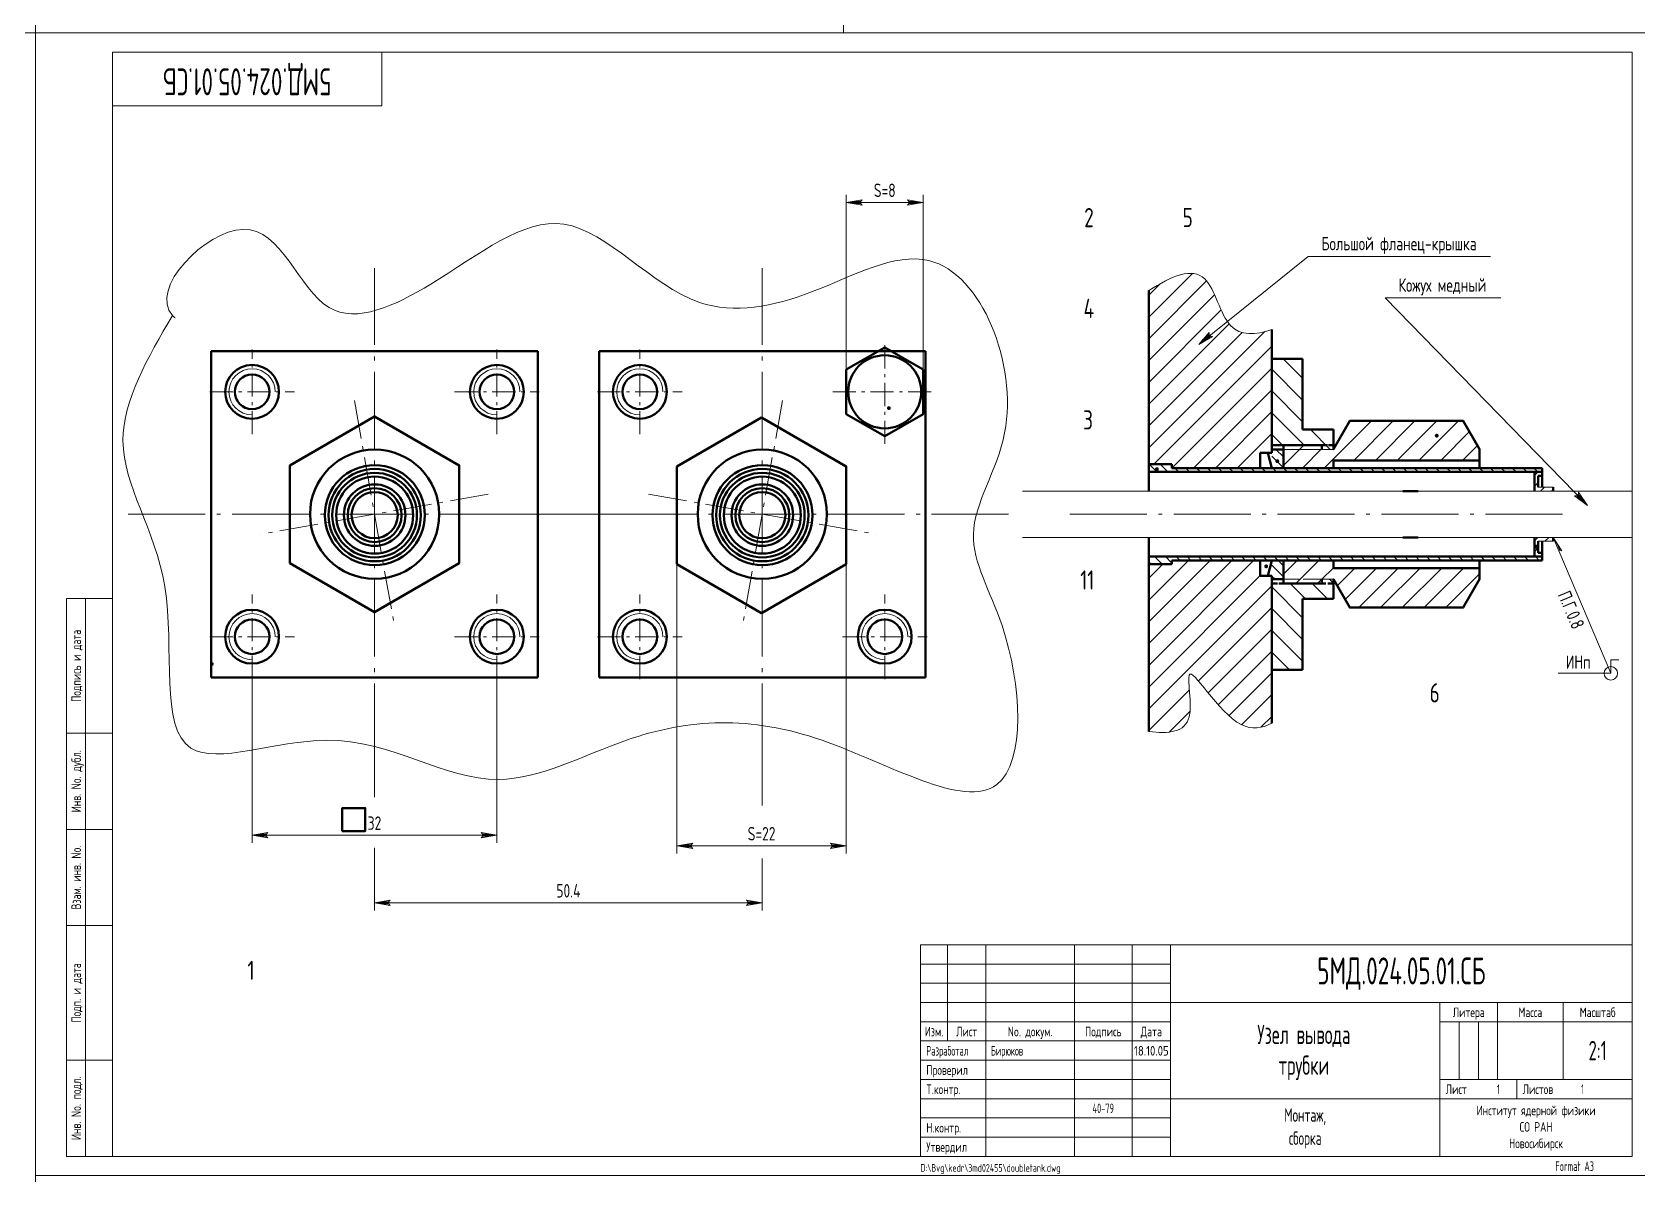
# Model space of a CAD drawing. Extents: x -414 to 4851, y -2165 to 1761.
# Drawn here: x 483.4 to 900.7, y 122.4 to 419.4 of the extents above; entities that cross this region are included whole.
import ezdxf
from ezdxf.enums import TextEntityAlignment as Align

# ---------------------------------------------------------------- set-up
doc = ezdxf.new("R2010")
doc.units = 0
for name, pattern in [('S-P10', [15, 10, -2, 1, -2]), ('S-P20', [27, 20, -3, 1, -3]), ('S-P6', [9.8, 6, -1.5, 0.8, -1.5])]:
    doc.linetypes.add(name, pattern=pattern)
for name, color, linetype, lineweight in [('1', 9, 'CONTINUOUS', 20), ('2', 2, 'CONTINUOUS', 50), ('DIM', 4, 'CONTINUOUS', 20), ('HATCH', 5, 'CONTINUOUS', 20), ('TR', 3, 'CONTINUOUS', 20)]:
    doc.layers.add(name, color=color, linetype=linetype, lineweight=lineweight)
doc.styles.add('SIMPLEX', font='simplex.shx', dxfattribs={"width": 0.7})
pattern_1 = [(45, (-919.8790260109784, -295.9372842074372), (-2.82842712474619, 2.82842712474619), [])]
pattern_2 = [(135, (-919.8790260109784, -295.9372842074372), (-1.414213562373095, -1.414213562373095), [])]
pattern_3 = [(135, (-919.8790260109784, -295.9372842074372), (-2.82842712474619, -2.82842712474619), [])]
pattern_4 = [(45, (-919.8790260109784, -295.9372842074372), (-1.414213562373095, 1.414213562373095), [])]

# ---------------------------------------------------------------- blocks, each defined once
blk = doc.blocks.new('SHTAMP1')
at = {"layer": 'DIM', "color": 2}
for p, q in [((-185, 55), (0, 55)), ((-185, 55), (-185, 0)), ((-178, 55), (-178, 29.99999999999999)), ((-168, 55), (-168, 0)), ((-145, 55), (-145, 0)), ((-130, 55), (-130, 0)), ((-120, 55), (-120, 0)), ((-120, 40), (0, 40)), ((-49.99999999999997, 40), (-50, 0)), ((-34.99999999999997, 40), (-34.99999999999997, 20)), ((-17.99999999999997, 40), (-17.99999999999997, 20.00000000000001)), ((-185, 35), (-120, 35)), ((-49.99999999999997, 35), (0, 35)), ((-185, 30), (-120, 30)), ((-50, 20), (0, 20)), ((-29.99999999999994, 20.00000000000001), (-29.99999999999997, 15)), ((-120, 15), (0, 15))]:
    blk.add_line(p, q, dxfattribs=at)
at = {"layer": 'DIM'}
for p, q in [((-185, 50), (-120, 50)), ((-185, 45), (-120, 45)), ((-185, 40), (-120, 40)), ((-44.99999999999997, 35), (-44.99999999999997, 20)), ((-39.99999999999997, 35), (-39.99999999999997, 20)), ((-185, 25), (-120, 25)), ((-185, 20), (-120, 20)), ((-185, 15), (-120, 15)), ((-185, 10), (-120, 10)), ((-185, 5), (-120, 5))]:
    blk.add_line(p, q, dxfattribs=at)
at = {"layer": 'DIM', "style": 'SIMPLEX', "width": 0.6}
blk.add_text('1', height=2.5, dxfattribs=at).set_placement((-35.17607202795625, 16.2))
at = {"layer": 'DIM', "style": 'SIMPLEX', "width": 0.6, "flags": 8}
blk.add_attdef('ОБОЗНАЧЕНИЕ2', text='', height=7, dxfattribs=at).set_placement((-117, 60), align=Align.MIDDLE)
at = {"layer": 'DIM', "style": 'SIMPLEX', "width": 0.6}
for tag, height, p in [('ОБОЗНАЧЕНИЕ', 7, (-60, 47.5)), ('МАСШТАБ', 5, (-9, 27.5))]:
    blk.add_attdef(tag, text='', height=height, dxfattribs=at).set_placement(p, align=Align.MIDDLE)
at = {"layer": 'DIM', "style": 'SIMPLEX', "width": 0.9108433734939759}
blk.add_attdef('ДАТА', text='', height=2.5, dxfattribs=at).set_placement((-129.5, 26.2), (-120.5, 26.2), align=Align.FIT)
at = {"layer": 'DIM', "style": 'SIMPLEX', "width": 0.6}
for tag, p in [('ЛИСТОВ', (-13.325, 16.2)), ('FORMAT', (-20, -3.8))]:
    blk.add_attdef(tag, p, '', height=2.5, dxfattribs=at)
blk.add_attdef('ТЕЛЕФОН', text='', height=2.5, dxfattribs=at).set_placement((-137.5, 12.5), align=Align.MIDDLE_CENTER)
at = {"layer": 'TR', "style": 'SIMPLEX', "width": 0.7}
for s, p in [('Литера', (-42.49999999999997, 36.2)), ('Масса', (-26.49999999999997, 36.2)), ('Масштаб', (-9, 36.2)), ('Изм.', (-181.5, 31.2)), ('Лист', (-173, 31.2)), ('No. докум.', (-156.5, 31.2)), ('Подпись', (-137.5, 31.2)), ('Дата', (-125, 31.2)), ('Институт ядерной физики', (-25, 10.70243239950646)), ('СО РАН', (-25, 6.416718113792172)), ('Новосибирск', (-25, 2.131003828077887))]:
    blk.add_text(s, height=2.5, dxfattribs=at).set_placement(p, align=Align.CENTER)
at = {"layer": 'TR', "style": 'SIMPLEX'}
for s, width, p in [('Разработал', 0.6, (-183.5, 26.2)), ('Проверил', 0.7, (-183.5, 21.2)), ('T.контр.', 0.7, (-183.5, 16.2)), ('Лист', 0.7, (-48.5, 16.2)), ('Листов', 0.7, (-28.49999999999997, 16.2)), ('Н.контр.', 0.7, (-183.5, 6.200000000000001)), ('Утвердил', 0.7, (-183.5, 1.200000000000001))]:
    blk.add_text(s, height=2.5, dxfattribs=dict(at, width=width)).set_placement(p)
at = {"layer": 'TR', "style": 'SIMPLEX', "width": 0.6}
for tag, height, p in [('НАИМЕНОВАНИЕ', 5, (-85.34568711718521, 29.20002082529924)), ('НАИМЕНОВАНИЕ2', 5, (-85.34568711718521, 21.20002082529924)), ('МАТЕРИАЛ', 3.5, (-85, 9)), ('СОРТАМЕНТ', 3.5, (-85, 3))]:
    blk.add_attdef(tag, text='', height=height, dxfattribs=at).set_placement(p, align=Align.CENTER)
for tag, p, height in [('РАЗРАБОТАЛ', (-166.7, 26.2), 2.5), ('ПРОВЕРИЛ', (-166.7, 21.2), 2.5), ('НОРМОКОНТРОЛЬ', (-166.7, 6.199999999999998), 2.5), ('УТВЕРДИЛ', (-166.7, 1.199999999999999), 2.5), ('ФАЙЛ', (-185, -4), 2)]:
    blk.add_attdef(tag, p, '', height=height, dxfattribs=at)
blk = doc.blocks.new('SVLEADR')
at = {"layer": 'DIM'}
for p, q in [((-1.170621796612664, -0.199758743653291), (-1, 0)), ((0, 0), (-1.170621796612664, -0.199758743653291)), ((-0.3755462257252447, -0.07510924514504325), (-1.064076371744335, -0.0750186422345962))]:
    blk.add_line(p, q, dxfattribs=at)
blk = doc.blocks.new('LEADR')
at = {"layer": 'DIM'}
for p, q in [((-1.170416226631389, 0.2000000000000028), (0, 0)), ((-0.9997944300187243, -0.0002412563466975826), (-1.170416226631389, 0.2000000000000028)), ((0, 0), (-1.170416226631389, -0.1999999999999886)), ((-0.4381870021173455, 0.07487712356459042), (-1.063684681848329, 0.07474016190496968)), ((0, 0), (-1, 0)), ((-1.170416226631389, -0.1999999999999886), (-0.9997944300187243, -0.0002412563466975826)), ((-0.4396274744967172, -0.07512327059271229), (-1.063870801763059, -0.07525989858129378))]:
    blk.add_line(p, q, dxfattribs=at)

msp = doc.modelspace()

# ---------------------------------------------------------------- hatches: boundary and pattern name
at = {"layer": 'HATCH'}
h = msp.add_hatch(dxfattribs=at)
h.set_pattern_fill('U', color=256, scale=4, angle=45, style=0, pattern_type=0)
h.set_pattern_definition(pattern_1)
edge = h.paths.add_edge_path()
edge.add_line((773.6126833645515, 307.1347214877746), (779.6126833645515, 307.1347214877742))
edge.add_line((779.6126833645515, 307.1347214877742), (779.6126833645515, 306.1347214877742))
edge.add_line((779.6126833645515, 306.1347214877742), (802.6126833645515, 306.1347214877729))
edge.add_line((802.6126833645515, 306.1347214877729), (802.6126833645515, 310.1347214877724))
edge.add_line((802.6126833645515, 310.1347214877724), (805.6126833645515, 310.1347214877724))
edge.add_line((805.6126833645515, 310.1347214877724), (805.6126833645513, 342.1626078658888))
edge.add_spline(control_points=[(805.6126833645515, 342.162607865889), (801.2522863015281, 340.7022322347141), (793.166445715143, 340.2519349159498), (789.4932436595159, 360.4310992333765), (779.5540571897025, 356.0609605492552), (773.6126833645544, 352.2594826191576)], knot_values=[2.91894408326478, 2.91894408326478, 2.91894408326478, 2.91894408326478, 9.087145491546064, 16.06333814518328, 24.29389970484713, 24.29389970484713, 24.29389970484713, 24.29389970484713], degree=3, periodic=0)
edge.add_line((773.6126833645515, 352.2594826191561), (773.6126833645515, 307.1347214877746))
h = msp.add_hatch(dxfattribs=at)
h.set_pattern_fill('U', color=256, scale=4, angle=135, style=0, pattern_type=0)
h.set_pattern_definition(pattern_3)
h.paths.add_polyline_path([(805.6126833645517, 312.1347214877742), (807.0610876331555, 312.1347214877742), (818.6126833645515, 312.1347214877742), (818.6126833645515, 311.0067214877741), (821.5965175570138, 311.0067214877741), (821.6126833645515, 311.0347214877747), (821.6126833645515, 312.1347214877742), (821.6126833645515, 316.1347214877742), (813.6126833645515, 316.1347214877742), (813.6126833645515, 334.5347214877747), (805.6126833645515, 334.5347214877747)])
h = msp.add_hatch(dxfattribs=at)
h.set_pattern_fill('U', color=256, scale=4, angle=45, style=0, pattern_type=0)
h.set_pattern_definition(pattern_1)
h.paths.add_polyline_path([(859.6126833645516, 308.1347214877697), (859.6126833645515, 311.0347214877746), (855.3580625708366, 318.4039408694277), (825.8673041582663, 318.4039408694277), (821.6126833645515, 311.0347214877746), (821.6126833645515, 311.0067214877741), (818.6126833645515, 311.0067214877741), (818.6126833645516, 312.1347214877742), (808.6126833645516, 312.1347214877742), (808.6126833645513, 306.1347214877725), (821.6126833645515, 306.1347214877718), (821.6126833645515, 308.1347214877719)])
h = msp.add_hatch(dxfattribs=at)
h.set_pattern_fill('U', color=256, scale=2, angle=135, style=0, pattern_type=0)
h.set_pattern_definition(pattern_2)
h.paths.add_polyline_path([(808.6126833645515, 311.0067214877741), (805.6126833645515, 311.0067214877741), (805.6126833645515, 306.1347214877727), (808.6126833645515, 306.1347214877725)])
h = msp.add_hatch(dxfattribs=at)
h.set_pattern_fill('U', color=256, scale=2, angle=135, style=0, pattern_type=0)
h.set_pattern_definition(pattern_2)
h.paths.add_polyline_path([(773.6126833645516, 307.1347214877746), (773.6126833645516, 305.1347214877746), (875.836362867347, 305.1347214877687), (875.8363628673471, 306.1347214877687), (779.6126833645515, 306.1347214877742), (779.6126833645515, 307.1347214877742)])
h = msp.add_hatch(dxfattribs=at)
h.set_pattern_fill('U', color=256, scale=2, angle=45, style=0, pattern_type=0)
h.set_pattern_definition(pattern_4)
h.paths.add_polyline_path([(874.8467429992864, 301.1347214877742), (874.8467429992864, 304.1347214877742), (875.836362867347, 304.1347214877741), (875.836362867347, 305.1347214877687), (873.8467429992862, 305.1347214877688), (873.8467429992863, 300.1347214877742), (878.7690480114874, 300.1347214877742), (878.7690480114873, 301.1347214877742)])
h = msp.add_hatch(dxfattribs=at)
h.set_pattern_fill('U', color=256, scale=2, angle=45, style=0, pattern_type=0)
h.set_pattern_definition(pattern_4)
h.paths.add_polyline_path([(873.8467429992863, 288.1347214877751), (873.8467429992862, 283.1347214877804), (875.836362867347, 283.1347214877806), (875.836362867347, 284.1347214877751), (874.8467429992864, 284.1347214877751), (874.8467429992863, 287.1347214877751), (878.7690480114873, 287.1347214877751), (878.7690480114873, 288.1347214877751)])
h = msp.add_hatch(dxfattribs=at)
h.set_pattern_fill('U', color=256, scale=2, angle=135, style=0, pattern_type=0)
h.set_pattern_definition(pattern_2)
h.paths.add_polyline_path([(773.6126833645517, 283.1347214877746), (773.6126833645517, 281.1347214877746), (779.6126833645515, 281.1347214877751), (779.6126833645515, 282.1347214877751), (875.836362867347, 282.1347214877806), (875.8363628673469, 283.1347214877805)])
h = msp.add_hatch(dxfattribs=at)
h.set_pattern_fill('U', color=256, scale=4, angle=45, style=0, pattern_type=0)
h.set_pattern_definition(pattern_1)
edge = h.paths.add_edge_path()
edge.add_line((805.6126833645517, 278.1347214877769), (802.6126833645515, 278.1347214877769))
edge.add_line((802.6126833645515, 278.1347214877769), (802.6126833645515, 282.1347214877763))
edge.add_line((802.6126833645515, 282.1347214877763), (779.6126833645515, 282.1347214877751))
edge.add_line((779.6126833645515, 282.1347214877751), (779.6126833645515, 281.1347214877751))
edge.add_line((779.6126833645515, 281.1347214877751), (773.6126833645517, 281.1347214877746))
edge.add_line((773.6126833645517, 281.1347214877746), (773.6126833645517, 237.7182840291715))
edge.add_spline(control_points=[(773.6126833645619, 237.7182840291704), (778.861311137995, 236.9763670939881), (786.63667843503, 237.8347457341079), (781.1647144960377, 261.5320734253171), (794.5150328057302, 237.1404817054027), (803.0265763782284, 238.5007141422412), (805.6126833645255, 239.8204607284757)], knot_values=[3.204488971503788, 3.204488971503788, 3.204488971503788, 3.204488971503788, 9.545761724727196, 14.96552900436553, 24.31354666281115, 28.50520839487483, 28.50520839487483, 28.50520839487483, 28.50520839487483], degree=3, periodic=0)
edge.add_line((805.6126833645515, 239.8204607284868), (805.6126833645517, 278.1347214877769))
h = msp.add_hatch(dxfattribs=at)
h.set_pattern_fill('U', color=256, scale=2, angle=135, style=0, pattern_type=0)
h.set_pattern_definition(pattern_2)
h.paths.add_polyline_path([(808.6126833645515, 282.1347214877767), (805.6126833645519, 282.1347214877766), (805.6126833645519, 277.2627214877751), (808.6126833645515, 277.2627214877751)])
h = msp.add_hatch(dxfattribs=at)
h.set_pattern_fill('U', color=256, scale=4, angle=45, style=0, pattern_type=0)
h.set_pattern_definition(pattern_1)
h.paths.add_polyline_path([(859.6126833645517, 277.2347214877749), (859.6126833645517, 280.1347214877796), (821.6126833645515, 280.1347214877774), (821.6126833645515, 282.1347214877775), (808.6126833645515, 282.1347214877768), (808.6126833645515, 276.1347214877752), (818.6126833645515, 276.1347214877752), (818.6126833645515, 277.2627214877751), (821.6126833645515, 277.2627214877751), (821.6126833645515, 277.2347214877749), (825.8673041582663, 269.8655021061215), (855.3580625708366, 269.8655021061215)])
h = msp.add_hatch(dxfattribs=at)
h.set_pattern_fill('U', color=256, scale=4, angle=135, style=0, pattern_type=0)
h.set_pattern_definition(pattern_3)
h.paths.add_polyline_path([(813.6126833645515, 272.1347214877751), (821.6126833645515, 272.1347214877751), (821.6126833645515, 277.2627214877751), (818.6126833645512, 277.262721487775), (818.6126833645515, 276.1347214877751), (808.6126833645515, 276.1347214877751), (808.6126833645515, 277.2627214877751), (805.6126833645517, 277.2627214877751), (805.6126833645517, 253.7347214877746), (813.6126833645515, 253.7347214877746)])

# ---------------------------------------------------------------- linework, layer by layer
at = {"layer": '1', "linetype": 'S-P20'}
for p, q in [((572.3721191671557, 358.1347214877746), (572.3721191671557, 230.1347214877746)), ((673.1721191671559, 358.1347214877746), (673.1721191671559, 230.1347214877746)), ((636.3721191671552, 294.1347214877746), (508.3721191671552, 294.1347214877746)), ((737.1721191671554, 294.1347214877746), (609.1721191671554, 294.1347214877746)), ((881.115471859013, 294.1347214877746), (753.115471859013, 294.1347214877746))]:
    msp.add_line(p, q, dxfattribs=at)
at = {"layer": '1', "linetype": 'S-P6'}
for p, q in [((704.9919243205504, 312.4545266411692), (704.9919243205504, 339.4545266411692)), ((540.5523140137611, 314.9545266411692), (540.5523140137611, 336.9545266411692)), ((604.1919243205502, 314.9545266411692), (604.1919243205502, 336.9545266411692)), ((641.3523140137613, 314.9545266411692), (641.3523140137613, 336.9545266411692)), ((641.3523140137613, 314.9545266411692), (641.3523140137613, 336.9545266411692)), ((529.5523140137611, 325.9545266411692), (551.5523140137611, 325.9545266411692)), ((593.1919243205502, 325.9545266411692), (615.1919243205502, 325.9545266411692)), ((630.3523140137613, 325.9545266411692), (652.3523140137613, 325.9545266411692)), ((630.3523140137613, 325.9545266411692), (652.3523140137613, 325.9545266411692)), ((691.4919243205504, 325.9545266411692), (718.4919243205504, 325.9545266411692)), ((540.5523140137602, 251.3149163343801), (540.5523140137602, 273.3149163343801)), ((604.1919243205502, 251.3149163343801), (604.1919243205502, 273.3149163343801)), ((641.3523140137604, 251.3149163343801), (641.3523140137604, 273.3149163343801)), ((704.9919243205504, 251.3149163343801), (704.9919243205504, 273.3149163343801)), ((529.5523140137602, 262.3149163343801), (551.5523140137602, 262.3149163343801)), ((593.1919243205502, 262.3149163343801), (615.1919243205502, 262.3149163343801)), ((630.3523140137604, 262.3149163343801), (652.3523140137604, 262.3149163343801)), ((693.9919243205504, 262.3149163343801), (715.9919243205504, 262.3149163343801))]:
    msp.add_line(p, q, dxfattribs=at)
at = {"layer": '1', "linetype": 'S-P10'}
for p, q in [((567.2024773262401, 323.6789540201676), (577.621367985568, 264.5904888393143)), ((678.3815644627871, 323.6789540842024), (667.9626738715242, 264.5904888913469)), ((601.9561586265568, 299.3441670015982), (542.8676933245943, 288.9252770291082)), ((643.6278865707277, 299.3441667834059), (702.7163517635836, 288.925276192143))]:
    msp.add_line(p, q, dxfattribs=at)
at = {"layer": '1'}
for p, q in [((808.6126833645515, 311.0067214877741), (813.7873607977278, 311.0067214877741)), ((813.8392952576075, 311.0067214877741), (821.6126833645515, 311.0067214877741)), ((808.6126833645515, 277.2627214877751), (812.6687771117627, 277.2627214877751)), ((813.7486913785672, 277.2627214877751), (821.6126833645515, 277.2627214877751))]:
    msp.add_line(p, q, dxfattribs=at)
at = {"layer": '1', "color": 2}
for p, q in [((878.7690480114873, 301.1347214877742), (874.8467429992863, 301.1347214877742)), ((878.7690480114873, 287.1347214877751), (874.8467429992863, 287.1347214877751))]:
    msp.add_line(p, q, dxfattribs=at)
at = {"layer": '1', "color": 9}
for p, q in [((839.6126833645515, 300.1347214877742), (740.8081068864806, 300.1347214877746)), ((899.1559297076303, 300.1347214877742), (843.6126833645515, 300.1347214877742)), ((839.6126833645515, 288.1347214877751), (740.8081068864806, 288.1347214877746)), ((899.1559297076303, 288.1347214877751), (843.6126833645515, 288.1347214877751))]:
    msp.add_line(p, q, dxfattribs=at)
at = {"layer": '1'}
for centre in [(540.5523140137611, 325.9545266411692), (604.1919243205502, 325.9545266411692), (641.3523140137613, 325.9545266411692), (540.5523140137602, 262.3149163343801), (604.1919243205502, 262.3149163343801), (641.3523140137604, 262.3149163343801), (704.9919243205504, 262.3149163343801)]:
    msp.add_arc(centre, 6, 0, 270, dxfattribs=at)
msp.add_spline([(519.8864382665386, 345.8212496125776), (507.0051072887429, 313.3026475445608), (517.8525439016234, 275.364288307634), (524.6322060465075, 233.3611027576593), (559.8863893002028, 235.3935159141832), (604.6321081138362, 225.2314501315639), (637.8523970026165, 235.3935159141832), (688.6997989109952, 235.3935159141832), (734.1234682510999, 223.8765108393363), (735.4793978277098, 265.2022309613798), (728.0217851563546, 288.9137065390047), (736.157362616015, 315.3350607010847), (716.4963694933354, 360.0481332718795), (685.9879397577752, 351.918480645784), (656.8354253369912, 349.208602061329), (621.5812420832958, 369.5327251902025), (587.0050093560717, 353.950893802308), (560.5643683503417, 347.8536627691014), (538.1915018126081, 368.177785897975), (519.8864382665386, 345.8212496125776), (520.5644173166772, 345.1437757482812)], degree=3, dxfattribs=at)
for points, knots in [([(773.6126833645544, 352.2594826191576), (779.5540571897025, 356.0609605492552), (789.4932436595159, 360.4310992333765), (793.166445715143, 340.2519349159498), (801.2522863015281, 340.7022322347141), (805.6126833645515, 342.162607865889)], [2.918944083264781, 2.918944083264781, 2.918944083264781, 2.918944083264781, 11.14950564292863, 18.12569829656585, 24.29389970484713, 24.29389970484713, 24.29389970484713, 24.29389970484713]), ([(773.6126833645619, 237.7182840291704), (778.861311137995, 236.9763670939881), (786.63667843503, 237.8347457341079), (781.1647144960377, 261.5320734253171), (794.5150328057302, 237.1404817054027), (803.0265763782284, 238.5007141422412), (805.6126833645255, 239.8204607284757)], [3.204488971503788, 3.204488971503788, 3.204488971503788, 3.204488971503788, 9.545761724727196, 14.96552900436553, 24.31354666281115, 28.50520839487483, 28.50520839487483, 28.50520839487483, 28.50520839487483])]:
    msp.add_open_spline(points, degree=3, knots=knots, dxfattribs=at)
at = {"layer": '2', "color": 9}
for p, q in [((773.6126833645515, 352.2594826191556), (773.6126833645515, 300.1347214877745)), ((805.6126833645515, 342.1626078658891), (805.6126833645515, 310.0895819627463)), ((773.6126833645517, 288.1347214877748), (773.6126833645517, 237.7182840291719)), ((805.6126833645517, 278.1415059584471), (805.6126833645515, 239.8204607284242))]:
    msp.add_line(p, q, dxfattribs=at)
at = {"layer": '2'}
for p, q in [((529.945712295963, 336.5611283589674), (614.7985260383484, 336.5611283589674)), ((529.9457122959625, 251.7083146165819), (529.945712295963, 336.5611283589674)), ((614.7985260383484, 336.5611283589674), (614.7985260383484, 251.7083146165819)), ((630.7457122959627, 251.7083146165819), (630.7457122959631, 336.5611283589674)), ((630.7457122959631, 336.5611283589674), (715.5985260383486, 336.5611283589674)), ((715.5985260383486, 336.5611283589674), (715.5985260383486, 251.7083146165819)), ((805.6126833645515, 334.5347214877747), (813.6126833645515, 334.5347214877747)), ((813.6126833645515, 334.5347214877747), (813.6126833645515, 316.1347214877742)), ((813.6126833645515, 316.1347214877742), (821.6126833645515, 316.1347214877742)), ((821.6126833645515, 316.1347214877742), (821.6126833645515, 312.1347214877742)), ((802.6126833645515, 310.1347214877724), (805.6126833645515, 310.1347214877724)), ((802.6126833645515, 310.1347214877724), (802.6126833645515, 306.1347214877719)), ((805.6126833645515, 312.1347214877742), (807.0610876331555, 312.1347214877742)), ((805.6126833645515, 311.0067214877741), (808.6126833645515, 311.0067214877741)), ((807.1909389950576, 312.1347214877742), (820.0981126466534, 312.1347214877742)), ((808.6126833645515, 312.1347214877742), (808.6126833645515, 306.1347214877719)), ((820.3318481405179, 312.1347214877742), (821.6126833645515, 312.1347214877742)), ((773.6126833645515, 307.1347214877746), (779.6126833645515, 307.1347214877742)), ((773.6126833645515, 305.1347214877746), (875.8363628673471, 305.1347214877687)), ((779.6126833645515, 307.1347214877742), (779.6126833645515, 306.1347214877742)), ((779.6126833645515, 306.1347214877742), (875.8363628673471, 306.1347214877687)), ((821.6126833645515, 308.1347214877719), (859.6126833645515, 308.1347214877696)), ((873.8467429992863, 305.1347214877687), (873.8467429992863, 300.1347214877742)), ((875.8363628673471, 306.1347214877687), (875.8363628673471, 301.1347214877742)), ((874.8467429992863, 304.1347214877742), (875.8363628673471, 304.1347214877742)), ((874.8467429992863, 304.1347214877742), (874.8467429992863, 301.1347214877742)), ((878.7690480114873, 301.1347214877742), (878.7690480114873, 300.1347214877746)), ((839.6126833645515, 300.1347214877742), (843.6126833645515, 300.1347214877742)), ((839.6126833645515, 288.1347214877751), (843.6126833645515, 288.1347214877751)), ((873.8467429992863, 283.1347214877806), (873.8467429992863, 288.1347214877751)), ((878.7690480114873, 287.1347214877751), (878.7690480114873, 288.1347214877746)), ((874.8467429992863, 284.1347214877751), (874.8467429992863, 287.1347214877751)), ((874.8467429992863, 284.1347214877751), (875.8363628673471, 284.1347214877751)), ((875.8363628673471, 282.1347214877806), (875.8363628673471, 287.1347214877751)), ((773.6126833645515, 283.1347214877746), (875.8363628673471, 283.1347214877806)), ((773.6126833645515, 281.1347214877746), (779.6126833645515, 281.1347214877751)), ((779.6126833645515, 282.1347214877751), (875.8363628673471, 282.1347214877806)), ((779.6126833645515, 281.1347214877751), (779.6126833645515, 282.1347214877751)), ((802.6126833645515, 278.1347214877769), (802.6126833645515, 282.1347214877774)), ((808.6126833645515, 276.1347214877751), (808.6126833645515, 282.1347214877774)), ((821.6126833645515, 280.1347214877774), (859.6126833645515, 280.1347214877796)), ((802.6126833645515, 278.1347214877769), (805.6126833645515, 278.1347214877769)), ((805.6126833645515, 277.2627214877751), (808.6126833645515, 277.2627214877751)), ((805.6126833645515, 276.1347214877751), (807.1113791751479, 276.1347214877751)), ((807.4367986144421, 276.1347214877751), (819.6724752162381, 276.1347214877751)), ((820.1280654736902, 276.1347214877751), (821.6126833645515, 276.1347214877751)), ((821.6126833645515, 272.1347214877751), (821.6126833645515, 277.2627214877751)), ((813.6126833645515, 253.7347214877746), (813.6126833645515, 272.1347214877751)), ((813.6126833645515, 272.1347214877751), (821.6126833645515, 272.1347214877751)), ((614.7985260383484, 251.7083146165819), (529.9457122959625, 251.7083146165819)), ((715.5985260383486, 251.7083146165819), (630.7457122959627, 251.7083146165819)), ((805.6126833645515, 253.7347214877746), (813.6126833645515, 253.7347214877746))]:
    msp.add_line(p, q, dxfattribs=at)
at = {"layer": '2', "color": 2}
for p, q in [((804.540886594827, 310.1347214877724), (805.6126833645515, 306.1347214877728)), ((805.6126833645517, 282.1347214877766), (804.5408865948273, 278.1347214877769))]:
    msp.add_line(p, q, dxfattribs=at)
at = {"layer": '2', "flags": 128}
for points in [[(714.9919243205504, 331.7280293330655), (704.9919243205504, 337.5015320249618), (694.9919243205504, 331.7280293330655), (694.9919243205504, 320.1810239492729), (704.9919243205504, 314.4075212573766), (714.9919243205504, 320.1810239492729)], [(550.4119229835287, 306.8364274099465), (550.4119229835287, 281.4330155656032), (572.4119229835289, 268.7313096434311), (594.4119229835289, 281.4330155656028), (594.4119229835287, 306.8364274099467), (572.4119229835287, 319.5381333321182)], [(650.9861862394514, 306.5708868494958), (650.9861862394516, 281.167475005152), (672.9861862394514, 268.4657690829802), (694.9861862394514, 281.1674750051518), (694.9861862394514, 306.5708868494953), (672.9861862394514, 319.2725927716672)]]:
    msp.add_lwpolyline(points, close=True, dxfattribs=at)
for points in [[(859.6126833645515, 306.1347214877696), (859.6126833645515, 311.0347214877745), (855.3580625708366, 318.4039408694277), (825.8673041582663, 318.4039408694277), (821.6126833645515, 311.0347214877745), (821.6126833645515, 312.1347214877742)], [(818.6126833645515, 312.1347214877742), (818.6126833645515, 311.0067214877741)], [(821.6126833645515, 311.0347214877745), (821.6126833645515, 311.0067214877741)], [(821.6126833645515, 308.1347214877719), (821.6126833645515, 306.1347214877719)], [(859.6126833645515, 282.1347214877796), (859.6126833645515, 277.2347214877748), (855.3580625708366, 269.8655021061215), (825.8673041582663, 269.8655021061215), (821.6126833645515, 277.2347214877748), (821.6126833645515, 276.1347214877751)], [(821.6126833645515, 280.1347214877774), (821.6126833645515, 282.1347214877774)], [(818.6126833645515, 276.1347214877751), (818.6126833645515, 277.2627214877751)]]:
    msp.add_lwpolyline(points, dxfattribs=at)
at = {"layer": '2', "color": 4, "flags": 128}
msp.add_lwpolyline([(563.9877629960852, 211.7841631916126), (569.9877629960852, 211.7841631916126), (569.9877629960852, 217.7841631916126), (563.9877629960852, 217.7841631916126)], close=True, dxfattribs=at)
at = {"layer": '2'}
for centre, radius in [((704.9919243205504, 325.9545266411692), 9.5), ((540.5523140137611, 325.9545266411692), 7), ((604.1919243205502, 325.9545266411692), 7), ((641.3523140137613, 325.9545266411692), 7), ((572.4119229835287, 294.1347214877746), 16.8), ((673.1721191671559, 294.1347214877744), 16.8), ((572.4517267999017, 293.9089847436969), 13), ((572.4119229835287, 293.9089847436969), 12), ((572.4119229835287, 293.9089847436969), 11), ((673.2119229835289, 293.9089847436967), 13), ((673.1721191671559, 293.9089847436967), 12), ((673.1721191671559, 293.9089847436967), 11), ((572.4119229835287, 293.9089847436969), 10), ((572.4119229835287, 293.9089847436969), 8), ((572.4119229835287, 293.9089847436969), 7), ((673.1721191671559, 293.9089847436967), 10), ((673.1721191671559, 293.9089847436967), 8), ((673.1721191671559, 293.9089847436967), 7), ((540.5523140137602, 262.3149163343801), 7), ((604.1919243205502, 262.3149163343801), 7), ((641.3523140137604, 262.3149163343801), 7), ((704.9919243205504, 262.3149163343801), 7)]:
    msp.add_circle(centre, radius, dxfattribs=at)
at = {"layer": '2', "color": 9}
for centre, radius in [((540.5523140137611, 325.9545266411692), 4.5), ((604.1919243205502, 325.9545266411692), 4.5), ((641.3523140137613, 325.9545266411692), 4.5), ((572.4119229835287, 293.9089847436969), 6), ((673.1721191671559, 293.9089847436967), 6), ((540.5523140137602, 262.3149163343801), 4.5), ((604.1919243205502, 262.3149163343801), 4.5), ((641.3523140137604, 262.3149163343801), 4.5), ((704.9919243205504, 262.3149163343801), 4.5)]:
    msp.add_circle(centre, radius, dxfattribs=at)
at = {"layer": 'DIM'}
for p, q in [((694.9919243205504, 331.7280293330655), (694.9919243205504, 377.1794609623034)), ((714.9919243205504, 331.7280293330655), (714.9919243205504, 377.1794609623034)), ((698.4919243205504, 375.1794609623034), (711.4919243205504, 375.1794609623034)), ((786.5915131759593, 338.2726564923047), (815.017729148439, 361.1548466138079)), ((815.017729148439, 361.1548466138079), (862.442729148439, 361.1548466138079)), ((887.6625008978917, 296.4534777673355), (835.0213634113676, 350.3712858499588)), ((835.0213634113676, 350.3712858499588), (865.1213634113676, 350.3712858499588)), ((878.7690480114873, 288.1347214877751), (893.7162312764028, 252.7931978949866)), ((650.9861862394516, 281.167475005152), (650.9861862394516, 205.9611415422807)), ((694.9861862394514, 281.1674750051518), (694.9861862394514, 205.9611415422807)), ((893.7162312764028, 252.7931978949866), (893.7162312764028, 256.2931978949866)), ((893.7162312764028, 256.2931978949866), (895.8162312764028, 256.2931978949866)), ((540.5523140137602, 251.3149163343801), (540.5523140137602, 208.7090460030166)), ((604.1919243205502, 251.3149163343801), (604.1919243205502, 208.7090460030166)), ((893.7162312764028, 252.7931978949866), (880.0295387011271, 252.7931978949866)), ((572.3721191671557, 230.1347214877746), (572.3721191671557, 220.6015012089905)), ((673.1721191671559, 230.1347214877746), (673.1721191671559, 218.4031759350508)), ((544.0523140137602, 210.7090460030166), (600.6919243205502, 210.7090460030166)), ((572.3721191671557, 207.4115623554844), (572.3721191671557, 191.1224566016312)), ((654.4861862394516, 207.9611415422807), (691.4861862394514, 207.9611415422807)), ((673.1721191671559, 204.6636578947485), (673.1721191671559, 191.1224566016312)), ((575.8721191671557, 193.1224566016312), (669.6721191671559, 193.1224566016312))]:
    msp.add_line(p, q, dxfattribs=at)
at = {"layer": 'DIM', "color": 2}
for p, q in [((492.2896355711715, 127.2438015313794), (492.2896355711716, 272.2438015313794)), ((504.2896355711716, 272.2438015313794), (492.2896355711716, 272.2438015313794)), ((497.2896355711715, 127.2438015313794), (497.2896355711716, 272.2438015313794)), ((504.2896355711715, 237.2438015313794), (492.2896355711715, 237.2438015313794)), ((504.2896355711715, 212.2438015313794), (492.2896355711715, 212.2438015313794)), ((504.2896355711715, 187.2438015313794), (492.2896355711715, 187.2438015313794)), ((504.2896355711715, 152.2438015313794), (492.2896355711715, 152.2438015313794)), ((504.2896355711715, 127.2438015313794), (492.2896355711715, 127.2438015313794))]:
    msp.add_line(p, q, dxfattribs=at)
at = {"layer": 'DIM'}
for points in [[(64.28963557117157, 419.2438015313794), (64.28963557117157, 716.2438015313794), (484.2896355711716, 716.2438015313794), (484.2896355711715, 419.2438015313794)], [(484.2896355711715, 419.2438015313794), (484.2896355711715, 716.2438015313794), (694.2896355711716, 716.2438015313794), (694.2896355711716, 419.2438015313794)], [(694.2896355711716, 419.2438015313794), (694.2896355711716, 716.2438015313794), (1114.289635571172, 716.2438015313794), (1114.289635571172, 419.2438015313794)], [(64.2896355711714, -174.7561984686205), (64.2896355711714, 419.2438015313794), (484.2896355711714, 419.2438015313794), (484.2896355711714, -174.7561984686205)], [(484.2896355711715, 122.2438015313794), (484.2896355711715, 419.2438015313794), (904.2896355711715, 419.2438015313794), (904.2896355711714, 122.2438015313794)]]:
    msp.add_lwpolyline(points, close=True, dxfattribs=at)
at = {"layer": 'DIM', "color": 2}
msp.add_lwpolyline([(504.2896355711715, 127.2438015313794), (504.2896355711715, 414.2438015313794), (899.2896355711715, 414.2438015313794), (899.2896355711714, 127.2438015313794)], close=True, dxfattribs=at)
msp.add_lwpolyline([(504.2896355711715, 400.2438015313794), (574.2896355711715, 400.2438015313794), (574.2896355711715, 414.2438015313794)], dxfattribs=at)
at = {"layer": 'DIM', "flags": 128}
for points in [[(706.2550500650655, 321.8989773906408, 0.5, 0.5, 458.3655088839218), (706.2565668577159, 321.8974092844473, 0, 0, 0), (752.8245869458175, 367.3395917382102, 0, 0, 0), (763.3245869458175, 367.3395917382102, 0, 0, 0)], [(848.2770605361882, 314.7266765729521, 0.5, 0.5, 458.3655088839218), (848.2785161095218, 314.7283016647185, 0, 0, 0), (788.9903253342749, 367.3646177633795, 0, 0, 0), (778.4903253342749, 367.3646177633795, 0, 0, 0)], [(806.825547995311, 308.0927579331108, 0.5, 0.5, 458.3655088839218), (806.8269379890015, 308.0944394605471, 0, 0, 0), (763.2943789378578, 343.7581565672929, 0, 0, 0), (752.7943789378578, 343.7581565672929, 0, 0, 0)], [(775.5235146135738, 306.0075435234837, 0.5, 0.5, 458.3655088839218), (775.5247787470632, 306.0093216077054, 0, 0, 0), (763.0871540868051, 314.7677659987108, 0, 0, 0), (752.5871540868051, 314.7677659987108, 0, 0, 0)], [(874.2430981264491, 285.498814259292, 0.5, 0.5, 458.3655088839218), (874.2411554290408, 285.4998070048578, 0, 0, 0), (853.1815743514452, 243.8360125730768, 0, 0, 0), (842.6815743514452, 243.8360125730768, 0, 0, 0)], [(803.8717628748038, 280.5560459527421, 0.5, 0.5, 458.3655088839218), (803.8713841527237, 280.5581944839996, 0, 0, 0), (762.8799292357522, 273.1458452179548, 0, 0, 0), (752.3799292357522, 273.1458452179548, 0, 0, 0)], [(530.0966527444476, 254.9755342859118, 0.5, 0.5, 458.3655088839218), (530.0944743673267, 254.9754147447159, 0, 0, 0), (535.0317081358658, 171.6888043659173, 0, 0, 0), (545.5317081358658, 171.6888043659173, 0, 0, 0)]]:
    msp.add_lwpolyline(points, format="xyseb", dxfattribs=at)
at = {"layer": 'DIM'}
msp.add_circle((893.7162312764028, 252.7931978949866), 1.75, dxfattribs=at)

# ---------------------------------------------------------------- block references
ref = msp.add_blockref('SHTAMP1', (899.2896355711714, 127.2438015313794), dxfattribs=at)
ref.add_attrib('ФАЙЛ', 'D:\\Bvg\\kedr\\3md02455\\doubletank.dwg', (714.2896355711714, 123.2438015313794), dxfattribs={"layer": 'TR', "height": 2, "style": 'SIMPLEX', "width": 0.6})
ref.add_attrib('РАЗРАБОТАЛ', 'Бирюков', (732.5896355711715, 153.4438015313794), dxfattribs={"layer": 'TR', "height": 2.5, "style": 'SIMPLEX', "width": 0.6})
ref.add_attrib('ТЕЛЕФОН', '40-79', dxfattribs={"height": 2.5, "style": 'SIMPLEX', "width": 0.6}).set_placement((761.7896355711714, 139.7438015313794), align=Align.MIDDLE_CENTER)
ref.add_attrib('ДАТА', '18.10.05', dxfattribs={"height": 2.5, "style": 'SIMPLEX', "width": 0.6000000000000002}).set_placement((769.7896355711714, 153.4438015313794), (778.7896355711714, 153.4438015313794), align=Align.FIT)
ref.add_attrib('ОБОЗНАЧЕНИЕ', '5МД.024.05.01.СБ', dxfattribs={"height": 7, "style": 'SIMPLEX', "width": 0.6}).set_placement((839.2896355711714, 174.7438015313794), align=Align.MIDDLE)
ref.add_attrib('МАСШТАБ', '2:1', dxfattribs={"height": 5, "style": 'SIMPLEX', "width": 0.6}).set_placement((890.2896355711714, 154.7438015313794), align=Align.MIDDLE)
ref.add_attrib('НАИМЕНОВАНИЕ', 'Узел вывода', dxfattribs={"layer": 'TR', "height": 5, "style": 'SIMPLEX', "width": 0.6}).set_placement((813.9439484539862, 156.4438015313794), align=Align.CENTER)
ref.add_attrib('НАИМЕНОВАНИЕ2', 'трубки', dxfattribs={"layer": 'TR', "height": 5, "style": 'SIMPLEX', "width": 0.6}).set_placement((813.9439484539862, 148.4438223566787), align=Align.CENTER)
ref.add_attrib('МАТЕРИАЛ', 'Монтаж,', dxfattribs={"layer": 'TR', "height": 3.5, "style": 'SIMPLEX', "width": 0.6}).set_placement((814.2896355711714, 136.2438015313794), align=Align.CENTER)
ref.add_attrib('СОРТАМЕНТ', 'сборка', dxfattribs={"layer": 'TR', "height": 3.5, "style": 'SIMPLEX', "width": 0.6}).set_placement((814.2896355711714, 130.2438015313794), align=Align.CENTER)
ref.add_attrib('ЛИСТОВ', '1', (885.9646355711715, 143.4438015313794), dxfattribs={"height": 2.5, "style": 'SIMPLEX', "width": 0.6})
ref.add_attrib('FORMAT', 'Format A3', (879.2896355711714, 123.4438015313794), dxfattribs={"height": 2.5, "style": 'SIMPLEX', "width": 0.6})
ref.add_attrib('ОБОЗНАЧЕНИЕ2', '5МД.024.05.01.СБ', dxfattribs={"height": 7, "rotation": 180, "style": 'SIMPLEX', "width": 0.6, "flags": 8}).set_placement((539.2896355711714, 407.2438015313794), align=Align.MIDDLE)
at = {"layer": 'DIM', "xscale": 3.5, "yscale": 3.5, "zscale": 3.5}
for name, p, rotation in [('LEADR', (694.9919243205504, 375.1794609623034), 180), ('LEADR', (786.5915131759593, 338.2726564923047), 218.8329474023776), ('LEADR', (887.6625008978917, 296.4534777673355), 314.3135786303472), ('SVLEADR', (878.7690480114873, 288.1347214877751), 112.9252250076895), ('LEADR', (540.5523140137602, 210.7090460030166), 180), ('LEADR', (650.9861862394516, 207.9611415422807), 180), ('LEADR', (572.3721191671557, 193.1224566016312), 180)]:
    msp.add_blockref(name, p, dxfattribs=dict(at, rotation=rotation))
for p in [(714.9919243205504, 375.1794609623034), (604.1919243205502, 210.7090460030166), (694.9861862394514, 207.9611415422807), (673.1721191671559, 193.1224566016312)]:
    msp.add_blockref('LEADR', p, dxfattribs=at)

# ---------------------------------------------------------------- texts
at = {"layer": 'DIM', "style": 'SIMPLEX', "width": 0.7}
for s, p in [('2', (758.0745869458175, 368.7395917382102)), ('5', (783.7403253342749, 368.7646177633795)), ('4', (758.0443789378578, 345.1581565672928)), ('3', (757.8371540868051, 316.1677659987108)), ('11', (757.6299292357522, 274.5458452179548)), ('6', (847.9315743514452, 245.2360125730768)), ('1', (540.2817081358658, 173.0888043659173))]:
    msp.add_text(s, height=5, dxfattribs=at).set_placement(p, align=Align.CENTER)
for s, p in [('Подпись и дата', (496.0896355711716, 254.7438015313794)), ('Инв. No. дубл.', (496.0896355711715, 224.7438015313794)), ('Взам. инв. No.', (496.0896355711715, 199.7438015313794)), ('Подп. и дата', (496.0896355711715, 169.7438015313794)), ('Инв. No. подл.', (496.0896355711715, 139.7438015313794))]:
    msp.add_text(s, height=2.5, rotation=90, dxfattribs=at).set_placement(p, align=Align.CENTER)
at = {"layer": 'DIM', "char_height": 3.5, "attachment_point": 5, "style": 'SIMPLEX'}
for s, insert in [('\\A1;S=8', (704.9919243205504, 378.3294609623034)), ('\\A1;32', (572.3721191671552, 213.8590460030166)), ('\\A1;S=22', (672.9861862394515, 211.1111415422807)), ('\\A1;50.4', (622.7721191671558, 196.2724566016312))]:
    msp.add_mtext(s, dxfattribs=dict(at, insert=insert))
at = {"layer": 'TR', "style": 'SIMPLEX', "width": 0.7}
for s, p in [('Большой фланец-крышка', (818.517729148439, 362.7298466138079)), ('Кожух медный', (838.5213634113676, 351.9462858499588))]:
    msp.add_text(s, height=3.5, dxfattribs=at).set_placement(p)
msp.add_text('П.Г.0.8', height=3.5, rotation=292.9252250076896, dxfattribs=at).set_placement((881.7899974570596, 268.5807794542376), align=Align.CENTER)
msp.add_text('ИНп', height=3.5, dxfattribs=at).set_placement((888.4662312764028, 253.9586978949866), align=Align.RIGHT)

doc.saveas('drawing.dxf')
